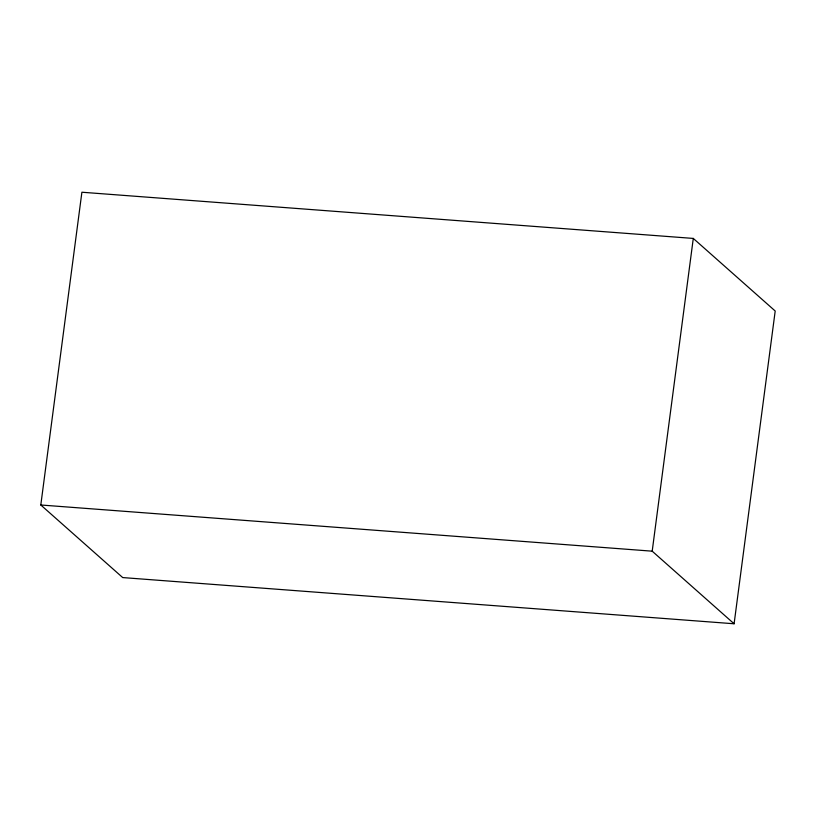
<?xml version="1.0" encoding="UTF-8"?>
<svg xmlns="http://www.w3.org/2000/svg" width="816" height="816" viewBox="0 0 816 816"><rect width="100%" height="100%" fill="white"/><g stroke="black" fill="none" stroke-linecap="round" stroke-linejoin="round"><path stroke-width="1.22" d="M40.8 504.992L81.896 192.229L693.284 238.425L775.2 311.008L734.104 623.771L122.716 577.575L40.8 504.992L652.198 551.177L734.104 623.771M652.198 551.177L693.284 238.425"/></g></svg>
